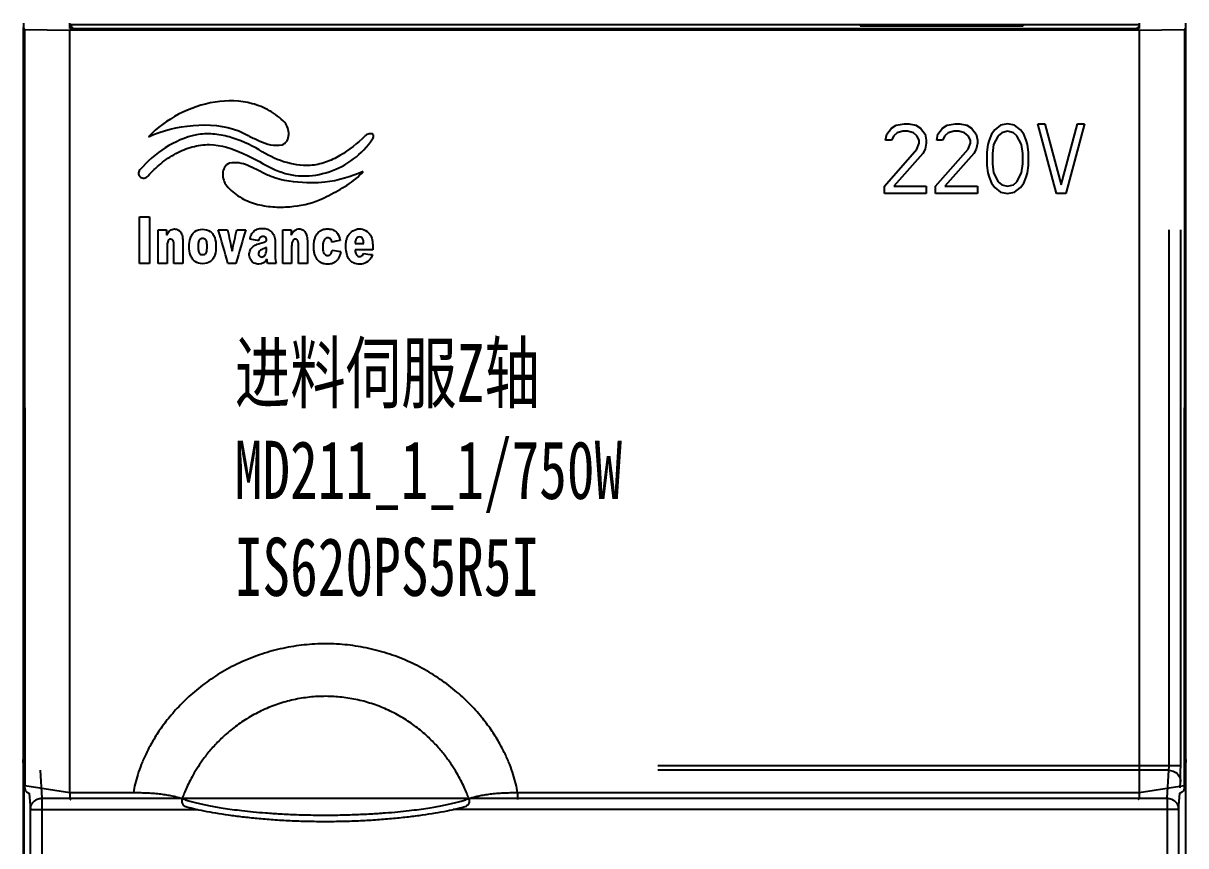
# Model space of a CAD drawing. Header units: millimetres. Extents: x -300 to 5587, y 233 to 3316.
# Drawn here: x 5386.5 to 5436.5, y 1690.7 to 1726.1 of the extents above; entities that cross this region are included whole.
import ezdxf

# ---------------------------------------------------------------- set-up
doc = ezdxf.new("R2010")
doc.units = ezdxf.units.MM
doc.layers.add('03___PRT_ALL_CURVES', color=7, linetype='Continuous')
doc.layers.add('20_ALL_FEATURES', color=7, linetype='Continuous')
doc.styles.add('宋', font='', dxfattribs={"width": 0.7})
doc.styles.add('样式 8', font='arial.ttf', dxfattribs={"width": 0.6, "height": 2.5})
doc.styles.get('宋').set_extended_font_data('SimSun')

msp = doc.modelspace()

# ---------------------------------------------------------------- linework, layer by layer
at = {"color": 7, "linetype": 'Continuous'}
for p, q in [((5386.538, 1726.1), (5386.538, 1725.922)), ((5388.528, 1725.876), (5388.528, 1726.1)), ((5434.528, 1726.027), (5388.528, 1726.027)), ((5422.528, 1726.027), (5422.528, 1725.989)), ((5429.528, 1726.027), (5429.528, 1725.989)), ((5434.528, 1726.1), (5434.528, 1725.876)), ((5436.518, 1726.1), (5436.518, 1725.922)), ((5386.528, 1725.922), (5386.528, 1567.027)), ((5386.581, 1725.832), (5386.528, 1725.922)), ((5386.528, 1725.922), (5386.538, 1725.922)), ((5386.581, 1725.832), (5386.598, 1693.313)), ((5386.581, 1725.832), (5388.528, 1725.803)), ((5388.628, 1725.953), (5388.528, 1725.953)), ((5389.528, 1725.861), (5388.528, 1725.876)), ((5388.528, 1693.027), (5388.528, 1725.803)), ((5434.528, 1725.803), (5388.528, 1725.803)), ((5388.628, 1725.953), (5388.628, 1725.874)), ((5433.528, 1725.861), (5389.528, 1725.861)), ((5422.528, 1725.989), (5429.528, 1725.989)), ((5434.528, 1725.876), (5433.528, 1725.861)), ((5434.492, 1725.953), (5434.414, 1725.874)), ((5434.491, 1725.876), (5434.492, 1725.953)), ((5434.528, 1725.953), (5434.492, 1725.953)), ((5434.528, 1725.803), (5436.475, 1725.832)), ((5434.528, 1725.803), (5434.528, 1693.027)), ((5436.475, 1725.832), (5436.458, 1693.313)), ((5436.475, 1725.832), (5436.528, 1725.922)), ((5436.528, 1725.922), (5436.518, 1725.922)), ((5436.528, 1567.027), (5436.528, 1725.922)), ((5435.81, 1694.18), (5435.81, 1717.227)), ((5436.31, 1694.18), (5436.31, 1717.227)), ((5386.528, 1694.43), (5386.528, 1694.448)), ((5386.597, 1693.236), (5386.528, 1694.448)), ((5386.597, 1693.236), (5386.528, 1694.43)), ((5436.31, 1694.18), (5413.828, 1694.18)), ((5436.528, 1694.448), (5436.458, 1693.236)), ((5436.527, 1694.43), (5436.463, 1693.313)), ((5436.528, 1694.448), (5436.527, 1694.43)), ((5386.528, 1693.527), (5386.566, 1693.527)), ((5386.566, 1684.527), (5386.566, 1693.527)), ((5387.255, 1693.987), (5387.333, 1692.787)), ((5435.801, 1693.987), (5413.828, 1693.987)), ((5435.722, 1692.787), (5435.801, 1693.987)), ((5436.283, 1693.23), (5436.301, 1693.504)), ((5386.597, 1693.236), (5386.598, 1693.219)), ((5388.528, 1693.017), (5386.598, 1693.313)), ((5388.528, 1693.027), (5391.265, 1693.027)), ((5407.791, 1693.027), (5434.528, 1693.027)), ((5407.791, 1693.027), (5407.791, 1692.727)), ((5436.458, 1693.313), (5434.528, 1693.017)), ((5436.458, 1693.236), (5436.458, 1693.219)), ((5386.788, 1692.999), (5386.834, 1692.304)), ((5387.333, 1692.787), (5435.722, 1692.787)), ((5387.333, 1692.787), (5387.333, 1675.167)), ((5435.722, 1692.787), (5435.722, 1567.332)), ((5436.222, 1692.304), (5436.268, 1692.999)), ((5386.834, 1675.667), (5386.834, 1692.304)), ((5386.834, 1692.304), (5394.04, 1692.304)), ((5436.222, 1692.304), (5405.016, 1692.304)), ((5436.222, 1692.304), (5436.222, 1567.332))]:
    msp.add_line(p, q, dxfattribs=at)
for points, start_tangent, end_tangent in [([(5407.791, 1693.027), (5407.716, 1693.405), (5407.604, 1693.806), (5407.452, 1694.233), (5407.25, 1694.694), (5406.987, 1695.191), (5406.653, 1695.721), (5406.235, 1696.276), (5405.72, 1696.847), (5405.097, 1697.419), (5404.373, 1697.958), (5403.575, 1698.432), (5402.727, 1698.819), (5401.843, 1699.113), (5400.934, 1699.311), (5400.007, 1699.412), (5399.075, 1699.413), (5398.149, 1699.315), (5397.239, 1699.12), (5396.354, 1698.829), (5395.505, 1698.444), (5394.704, 1697.973), (5393.976, 1697.433), (5393.349, 1696.861), (5392.83, 1696.287), (5392.409, 1695.729), (5392.072, 1695.197), (5391.808, 1694.698), (5391.605, 1694.236), (5391.452, 1693.807), (5391.34, 1693.406), (5391.265, 1693.027)], (-0.158449, 0.987367), (-0.158453, -0.987366)), ([(5405.692, 1692.773), (5405.605, 1693.001), (5405.493, 1693.258), (5405.353, 1693.547), (5405.175, 1693.869), (5404.952, 1694.226), (5404.673, 1694.613), (5404.331, 1695.021), (5403.914, 1695.442), (5403.416, 1695.858), (5402.849, 1696.242), (5402.235, 1696.568), (5401.59, 1696.826), (5400.92, 1697.014), (5400.233, 1697.128), (5399.538, 1697.167), (5398.842, 1697.13), (5398.154, 1697.018), (5397.484, 1696.832), (5396.839, 1696.576), (5396.224, 1696.251), (5395.654, 1695.869), (5395.152, 1695.452), (5394.733, 1695.03), (5394.388, 1694.62), (5394.107, 1694.231), (5393.882, 1693.872), (5393.704, 1693.549), (5393.563, 1693.259), (5393.451, 1693.002), (5393.363, 1692.773)], (-0.336663, 0.941625), (-0.336661, -0.941626)), ([(5435.801, 1693.987), (5435.805, 1694.022), (5435.806, 1694.044), (5435.808, 1694.072), (5435.809, 1694.105), (5435.809, 1694.141), (5435.81, 1694.18)], (0.222501, 0.974932), (-0.000007, 1)), ([(5436.301, 1693.504), (5436.302, 1693.531), (5436.303, 1693.571), (5436.305, 1693.627), (5436.306, 1693.704), (5436.308, 1693.8), (5436.309, 1693.915), (5436.309, 1694.044), (5436.31, 1694.18)], (0.065022, 0.997884), (-0.000064, 1)), ([(5435.801, 1693.987), (5436.05, 1693.922), (5436.233, 1693.745), (5436.301, 1693.504)], (0.99999, -0.004364), (0.004676, -0.999989)), ([(5386.597, 1693.261), (5386.598, 1693.287), (5386.598, 1693.313)], (0.002955, 0.999996), (-0.000522, 1)), ([(5386.597, 1693.236), (5386.597, 1693.261)], (0.004788, 0.999989), (0.002955, 0.999996)), ([(5386.598, 1693.219), (5386.606, 1693.167), (5386.631, 1693.108), (5386.67, 1693.06), (5386.718, 1693.026), (5386.774, 1693.005), (5386.797, 1693)], (0.058249, -0.998302), (0.988517, -0.151107)), ([(5388.528, 1693.017), (5388.525, 1692.955), (5388.526, 1692.897), (5388.53, 1692.844), (5388.536, 1692.8), (5388.546, 1692.764), (5388.557, 1692.74), (5388.57, 1692.728), (5388.575, 1692.727)], (-0.064441, -0.997922), (0.992881, -0.119113)), ([(5388.528, 1693.017), (5388.528, 1693.02), (5388.528, 1693.023), (5388.528, 1693.027)], (0.064441, 0.997922), (0, 1)), ([(5391.265, 1693.027), (5391.518, 1693.027), (5391.797, 1693.02), (5392.086, 1693.004), (5392.369, 1692.977), (5392.632, 1692.943), (5392.867, 1692.902), (5393.07, 1692.858), (5393.235, 1692.813), (5393.363, 1692.773)], (0.999877, 0.015698), (0.946467, -0.3228)), ([(5405.692, 1692.773), (5405.821, 1692.813), (5405.987, 1692.858), (5406.189, 1692.902), (5406.425, 1692.943), (5406.688, 1692.978), (5406.97, 1693.004), (5407.259, 1693.02), (5407.537, 1693.027), (5407.791, 1693.027)], (0.946467, 0.322799), (0.999877, -0.015694)), ([(5434.528, 1693.017), (5434.531, 1692.955), (5434.53, 1692.897), (5434.526, 1692.844), (5434.52, 1692.8), (5434.51, 1692.764), (5434.499, 1692.74), (5434.486, 1692.728), (5434.481, 1692.727)], (0.064441, -0.997922), (-0.992805, -0.11974)), ([(5434.528, 1693.027), (5434.528, 1693.023), (5434.528, 1693.02), (5434.528, 1693.017)], (0, -1), (0.064441, -0.997922)), ([(5436.458, 1693.219), (5436.45, 1693.167), (5436.425, 1693.108), (5436.386, 1693.06), (5436.338, 1693.026), (5436.282, 1693.005), (5436.259, 1693)], (-0.058406, -0.998293), (-0.988508, -0.15117)), ([(5436.458, 1693.313), (5436.458, 1693.287), (5436.458, 1693.261)], (-0.000522, -1), (0.002955, -0.999996)), ([(5436.458, 1693.261), (5436.458, 1693.236)], (0.002955, -0.999996), (0.004788, -0.999989)), ([(5386.834, 1692.304), (5386.844, 1692.398), (5386.877, 1692.499), (5386.939, 1692.599), (5387.035, 1692.69), (5387.168, 1692.759), (5387.333, 1692.787)], (0.004676, 0.999989), (0.99999, 0.004364)), ([(5393.363, 1692.773), (5393.351, 1692.693), (5393.355, 1692.616), (5393.375, 1692.548), (5393.41, 1692.494), (5393.456, 1692.457), (5393.48, 1692.447)], (-0.245809, -0.969318), (0.95301, -0.30294)), ([(5393.363, 1692.773), (5393.544, 1692.709), (5393.751, 1692.645), (5393.982, 1692.584), (5394.233, 1692.526), (5394.5, 1692.471), (5394.793, 1692.417), (5395.127, 1692.363), (5395.508, 1692.309), (5395.936, 1692.256), (5396.418, 1692.205), (5396.96, 1692.158), (5397.575, 1692.117), (5398.287, 1692.083), (5399.103, 1692.064), (5399.957, 1692.064), (5400.772, 1692.084), (5401.484, 1692.117), (5402.098, 1692.158), (5402.639, 1692.205), (5403.121, 1692.256), (5403.549, 1692.309), (5403.929, 1692.363), (5404.264, 1692.417), (5404.557, 1692.471), (5404.823, 1692.526), (5405.073, 1692.584), (5405.305, 1692.645), (5405.512, 1692.709), (5405.692, 1692.773)], (0.933783, -0.35784), (0.933783, 0.35784)), ([(5405.693, 1692.773), (5405.705, 1692.693), (5405.701, 1692.616), (5405.68, 1692.548), (5405.646, 1692.494), (5405.599, 1692.457), (5405.576, 1692.447)], (0.245794, -0.969322), (-0.953033, -0.302868)), ([(5435.722, 1692.787), (5435.821, 1692.777), (5435.925, 1692.744), (5436.029, 1692.684), (5436.123, 1692.591), (5436.193, 1692.463), (5436.222, 1692.304)], (0.99999, -0.004364), (0.004676, -0.999989)), ([(5393.48, 1692.447), (5393.845, 1692.347), (5394.296, 1692.247), (5394.797, 1692.156), (5395.346, 1692.071), (5395.943, 1691.994), (5396.588, 1691.926), (5397.278, 1691.869), (5398.004, 1691.826), (5398.755, 1691.8), (5399.519, 1691.791), (5400.283, 1691.799), (5401.036, 1691.826), (5401.764, 1691.868), (5402.457, 1691.925), (5403.104, 1691.993), (5403.702, 1692.07), (5404.252, 1692.155), (5404.755, 1692.246), (5405.207, 1692.346), (5405.576, 1692.447)], (0.953081, -0.302715), (0.953092, 0.302681))]:
    msp.add_spline(points, degree=3, dxfattribs=dict(at, start_tangent=start_tangent, end_tangent=end_tangent))
at = {"layer": '03___PRT_ALL_CURVES', "color": 7, "linetype": 'Continuous'}
for p, q in [((5423.666, 1721.331), (5423.866, 1721.586)), ((5423.866, 1721.586), (5424.066, 1721.714)), ((5424.066, 1721.714), (5424.416, 1721.778)), ((5424.416, 1721.778), (5424.616, 1721.778)), ((5424.616, 1721.778), (5424.916, 1721.714)), ((5424.916, 1721.714), (5425.116, 1721.586)), ((5425.116, 1721.586), (5425.316, 1721.331)), ((5425.866, 1721.331), (5426.066, 1721.586)), ((5426.066, 1721.586), (5426.266, 1721.714)), ((5426.266, 1721.714), (5426.616, 1721.778)), ((5426.616, 1721.778), (5426.816, 1721.778)), ((5426.816, 1721.778), (5427.116, 1721.714)), ((5427.116, 1721.714), (5427.316, 1721.586)), ((5427.316, 1721.586), (5427.516, 1721.331)), ((5428.316, 1721.523), (5428.166, 1721.331)), ((5428.566, 1721.714), (5428.316, 1721.523)), ((5428.866, 1721.778), (5428.566, 1721.714)), ((5429.166, 1721.714), (5428.866, 1721.778)), ((5429.416, 1721.523), (5429.166, 1721.714)), ((5429.566, 1721.331), (5429.416, 1721.523)), ((5430.966, 1718.778), (5430.166, 1721.778)), ((5430.166, 1721.778), (5430.466, 1721.778)), ((5430.466, 1721.778), (5431.166, 1719.161)), ((5431.166, 1719.161), (5431.866, 1721.778)), ((5432.166, 1721.778), (5431.366, 1718.778)), ((5431.866, 1721.778), (5432.166, 1721.778)), ((5423.616, 1721.076), (5423.666, 1721.331)), ((5423.866, 1721.076), (5423.616, 1721.076)), ((5423.966, 1721.267), (5423.866, 1721.076)), ((5424.116, 1721.395), (5423.966, 1721.267)), ((5424.366, 1721.459), (5424.116, 1721.395)), ((5424.566, 1721.459), (5424.366, 1721.459)), ((5424.816, 1721.395), (5424.566, 1721.459)), ((5424.966, 1721.267), (5424.816, 1721.395)), ((5425.066, 1721.076), (5424.966, 1721.267)), ((5425.066, 1720.948), (5425.066, 1721.076)), ((5425.316, 1721.331), (5425.366, 1721.076)), ((5425.366, 1721.076), (5425.366, 1720.948)), ((5425.816, 1721.076), (5425.866, 1721.331)), ((5426.066, 1721.076), (5425.816, 1721.076)), ((5426.166, 1721.267), (5426.066, 1721.076)), ((5426.316, 1721.395), (5426.166, 1721.267)), ((5426.566, 1721.459), (5426.316, 1721.395)), ((5426.766, 1721.459), (5426.566, 1721.459)), ((5427.016, 1721.395), (5426.766, 1721.459)), ((5427.166, 1721.267), (5427.016, 1721.395)), ((5427.266, 1721.076), (5427.166, 1721.267)), ((5427.266, 1720.948), (5427.266, 1721.076)), ((5427.516, 1721.331), (5427.566, 1721.076)), ((5427.566, 1721.076), (5427.566, 1720.948)), ((5428.066, 1721.076), (5428.016, 1720.884)), ((5428.166, 1721.331), (5428.066, 1721.076)), ((5428.466, 1721.267), (5428.266, 1720.884)), ((5428.616, 1721.395), (5428.466, 1721.267)), ((5428.866, 1721.459), (5428.616, 1721.395)), ((5429.116, 1721.395), (5428.866, 1721.459)), ((5429.266, 1721.267), (5429.116, 1721.395)), ((5429.466, 1720.884), (5429.266, 1721.267)), ((5429.666, 1721.076), (5429.566, 1721.331)), ((5429.716, 1720.884), (5429.666, 1721.076)), ((5423.566, 1719.097), (5424.966, 1720.693)), ((5425.216, 1720.501), (5423.966, 1719.097)), ((5424.966, 1720.693), (5425.066, 1720.948)), ((5425.316, 1720.693), (5425.216, 1720.501)), ((5425.366, 1720.948), (5425.316, 1720.693)), ((5425.766, 1719.097), (5427.166, 1720.693)), ((5427.416, 1720.501), (5426.166, 1719.097)), ((5427.166, 1720.693), (5427.266, 1720.948)), ((5427.516, 1720.693), (5427.416, 1720.501)), ((5427.566, 1720.948), (5427.516, 1720.693)), ((5428.016, 1720.884), (5427.966, 1720.565)), ((5427.966, 1720.565), (5427.966, 1719.991)), ((5428.266, 1720.884), (5428.216, 1720.501)), ((5428.216, 1720.501), (5428.216, 1720.055)), ((5429.516, 1720.501), (5429.466, 1720.884)), ((5429.516, 1720.055), (5429.516, 1720.501)), ((5429.766, 1720.565), (5429.716, 1720.884)), ((5429.766, 1719.991), (5429.766, 1720.565)), ((5428.216, 1720.055), (5428.266, 1719.672)), ((5429.466, 1719.672), (5429.516, 1720.055)), ((5427.966, 1719.991), (5428.016, 1719.672)), ((5428.016, 1719.672), (5428.066, 1719.48)), ((5428.266, 1719.672), (5428.466, 1719.289)), ((5429.266, 1719.289), (5429.466, 1719.672)), ((5429.666, 1719.48), (5429.716, 1719.672)), ((5429.716, 1719.672), (5429.766, 1719.991)), ((5423.566, 1718.778), (5423.566, 1719.097)), ((5423.966, 1719.097), (5425.366, 1719.097)), ((5425.366, 1719.097), (5425.366, 1718.778)), ((5425.766, 1718.778), (5425.766, 1719.097)), ((5426.166, 1719.097), (5427.566, 1719.097)), ((5427.566, 1719.097), (5427.566, 1718.778)), ((5428.066, 1719.48), (5428.166, 1719.225)), ((5428.166, 1719.225), (5428.316, 1719.033)), ((5428.316, 1719.033), (5428.566, 1718.842)), ((5428.466, 1719.289), (5428.616, 1719.161)), ((5428.616, 1719.161), (5428.866, 1719.097)), ((5428.866, 1719.097), (5429.116, 1719.161)), ((5429.116, 1719.161), (5429.266, 1719.289)), ((5429.166, 1718.842), (5429.416, 1719.033)), ((5429.416, 1719.033), (5429.566, 1719.225)), ((5429.566, 1719.225), (5429.666, 1719.48)), ((5425.366, 1718.778), (5423.566, 1718.778)), ((5427.566, 1718.778), (5425.766, 1718.778)), ((5428.566, 1718.842), (5428.866, 1718.778)), ((5428.866, 1718.778), (5429.166, 1718.842)), ((5431.366, 1718.778), (5430.966, 1718.778))]:
    msp.add_line(p, q, dxfattribs=at)
at = {"layer": '20_ALL_FEATURES', "color": 7, "linetype": 'Continuous'}
for points, start_tangent, end_tangent in [([(5397.78, 1721.84, 48.994), (5397.116, 1722.342, 49.008), (5396.376, 1722.643, 49.017), (5394.777, 1722.709, 49.019), (5393.211, 1722.186, 49.004), (5391.908, 1721.221, 48.975)], (-0.709681, 0.704213, 0.020901), (-0.69443, -0.719243, -0.021347)), ([(5391.908, 1721.221, 48.975), (5393.829, 1721.709, 48.99), (5395.797, 1721.469, 48.982), (5396.251, 1721.253, 48.976), (5396.699, 1721.033, 48.97), (5397.163, 1720.881, 48.965), (5397.66, 1720.871, 48.965)], (0.907304, 0.42029, 0.012474), (0.986774, 0.162031, 0.004809)), ([(5397.66, 1720.871, 48.965), (5397.787, 1720.948, 48.967), (5397.875, 1721.051, 48.97), (5397.948, 1721.312, 48.978), (5397.907, 1721.594, 48.986), (5397.78, 1721.84, 48.994)], (0.925982, 0.377402, 0.011201), (-0.614554, 0.788528, 0.023403)), ([(5393.973, 1721.308, 48.978), (5392.639, 1720.747, 48.961), (5391.547, 1719.793, 48.933)], (-0.974455, -0.224484, -0.006663), (-0.643609, -0.765018, -0.022705)), ([(5396.682, 1720.653, 48.958), (5395.379, 1721.213, 48.975), (5394.683, 1721.336, 48.979), (5393.973, 1721.308, 48.978)], (-0.867538, 0.497152, 0.014755), (-0.986865, -0.161475, -0.004792)), ([(5397.368, 1719.8, 48.933), (5398.522, 1719.539, 48.925), (5399.688, 1719.717, 48.93), (5400.738, 1720.268, 48.947), (5401.548, 1721.128, 48.972)], (0.910828, -0.412604, -0.012246), (0.545673, 0.837629, 0.02486)), ([(5401.227, 1721.256, 48.976), (5400.15, 1720.415, 48.951), (5399.533, 1720.127, 48.943), (5398.865, 1719.986, 48.938)], (-0.72364, -0.689874, -0.020475), (-0.997096, -0.076127, -0.002259)), ([(5401.548, 1721.128, 48.972), (5401.592, 1721.219, 48.975), (5401.595, 1721.284, 48.977), (5401.564, 1721.327, 48.978), (5401.51, 1721.348, 48.979), (5401.44, 1721.349, 48.979), (5401.364, 1721.333, 48.978), (5401.227, 1721.256, 48.976)], (0.545673, 0.837629, 0.02486), (-0.72364, -0.689874, -0.020475)), ([(5391.894, 1719.537, 48.925), (5392.441, 1720.064, 48.941), (5393.086, 1720.497, 48.954), (5393.796, 1720.786, 48.962), (5394.533, 1720.886, 48.965), (5395.991, 1720.497, 48.954), (5397.368, 1719.8, 48.933)], (0.655413, 0.754938, 0.022406), (0.900227, -0.435229, -0.012917)), ([(5398.865, 1719.986, 48.938), (5397.724, 1720.15, 48.943), (5396.682, 1720.653, 48.958)], (-0.999078, -0.042916, -0.001274), (-0.839082, 0.543766, 0.016139)), ([(5395.398, 1720.083, 48.941), (5395.182, 1719.901, 48.936), (5395.109, 1719.642, 48.928), (5395.151, 1719.361, 48.92), (5395.279, 1719.115, 48.913)], (-0.920511, -0.390544, -0.011591), (0.606604, -0.794654, -0.023585)), ([(5396.918, 1719.629, 48.928), (5396.184, 1719.988, 48.939), (5395.798, 1720.095, 48.942), (5395.398, 1720.083, 48.941)], (-0.89622, 0.443414, 0.01316), (-0.976807, -0.214029, -0.006352)), ([(5391.547, 1719.793, 48.933), (5391.486, 1719.618, 48.928), (5391.566, 1719.485, 48.924), (5391.723, 1719.442, 48.922), (5391.894, 1719.537, 48.925)], (-0.643609, -0.765018, -0.022705), (0.655413, 0.754938, 0.022406)), ([(5398.922, 1719.242, 48.916), (5397.397, 1719.441, 48.922), (5396.918, 1719.629, 48.928)], (-0.999998, 0.00219, 0.000065), (-0.899181, 0.437385, 0.012981)), ([(5401.15, 1719.733, 48.931), (5399.497, 1719.267, 48.917), (5398.922, 1719.242, 48.916)], (-0.913157, -0.407428, -0.012092), (-0.999716, 0.023814, 0.000707)), ([(5399.667, 1718.698, 48.9), (5400.46, 1719.146, 48.914), (5401.15, 1719.733, 48.931)], (0.879947, 0.474863, 0.014094), (0.641014, 0.767191, 0.02277)), ([(5395.279, 1719.115, 48.913), (5395.843, 1718.633, 48.898), (5396.52, 1718.341, 48.89), (5397.256, 1718.211, 48.886), (5397.998, 1718.214, 48.886)], (0.640583, -0.767551, -0.02278), (0.996649, 0.081765, 0.002427)), ([(5397.998, 1718.214, 48.886), (5399.273, 1718.509, 48.895), (5399.667, 1718.698, 48.9)], (0.9953, 0.0968, 0.002873), (0.871745, 0.489745, 0.014535)), ([(5391.528, 1715.778, 48.814), (5391.528, 1717.778, 48.873)], (0, 0.99956, 0.029666), (0, 0.99956, 0.029666)), ([(5391.528, 1717.778, 48.873), (5391.956, 1717.778, 48.873)], (1, 0), (1, 0)), ([(5391.956, 1717.778, 48.873), (5391.956, 1715.778, 48.814)], (0, -0.99956, -0.029666), (0, -0.99956, -0.029666)), ([(5392.331, 1715.778, 48.814), (5392.331, 1717.227, 48.857)], (0, 0.99956, 0.029666), (0, 0.99956, 0.029666)), ([(5392.331, 1717.227, 48.857), (5392.689, 1717.227, 48.857)], (1, 0), (1, 0)), ([(5392.689, 1716.991, 48.85), (5392.809, 1717.156, 48.854), (5392.979, 1717.253, 48.857), (5393.169, 1717.225, 48.857), (5393.318, 1717.093, 48.853), (5393.379, 1716.902, 48.847), (5393.391, 1716.699, 48.841)], (0.44599, 0.894644, 0.026552), (0.042716, -0.998648, -0.029639)), ([(5392.689, 1717.227, 48.857), (5392.689, 1716.991, 48.85)], (0, -0.99956, -0.029666), (0, -0.99956, -0.029666)), ([(5393.667, 1716.498, 48.835), (5393.721, 1716.869, 48.846), (5393.797, 1717.024, 48.851), (5393.912, 1717.144, 48.854), (5394.242, 1717.244, 48.857), (5394.571, 1717.151, 48.854), (5394.686, 1717.033, 48.851), (5394.762, 1716.878, 48.846), (5394.818, 1716.507, 48.835)], (-0.0042, 0.999551, 0.029666), (0.003289, -0.999554, -0.029666)), ([(5394.917, 1717.227, 48.857), (5395.317, 1717.227, 48.857)], (1, 0), (1, 0)), ([(5395.334, 1715.778, 48.814), (5394.917, 1717.227, 48.857)], (-0.276553, 0.960576, 0.028509), (-0.276553, 0.960576, 0.028509)), ([(5395.317, 1717.227, 48.857), (5395.512, 1716.309, 48.829)], (0.207229, -0.977862, -0.029022), (0.207229, -0.977862, -0.029022)), ([(5395.512, 1716.309, 48.829), (5395.713, 1717.227, 48.857)], (0.213843, 0.976438, 0.02898), (0.213843, 0.976438, 0.02898)), ([(5396.1, 1717.227, 48.857), (5395.675, 1715.778, 48.814)], (-0.281868, -0.959031, -0.028463), (-0.281868, -0.959031, -0.028463)), ([(5395.713, 1717.227, 48.857), (5396.1, 1717.227, 48.857)], (1, 0), (1, 0)), ([(5396.289, 1716.814, 48.844), (5396.341, 1717.024, 48.851), (5396.466, 1717.173, 48.855), (5396.638, 1717.26, 48.858), (5396.835, 1717.284, 48.858), (5397.199, 1717.138, 48.854), (5397.319, 1716.966, 48.849), (5397.364, 1716.726, 48.842)], (0.034094, 0.998979, 0.029649), (0, -0.99956, -0.029666)), ([(5397.688, 1717.227, 48.857), (5398.046, 1717.227, 48.857)], (1, 0), (1, 0)), ([(5397.688, 1715.778, 48.814), (5397.688, 1717.227, 48.857)], (0, 0.99956, 0.029666), (0, 0.99956, 0.029666)), ([(5398.046, 1716.991, 48.85), (5398.127, 1717.115, 48.853), (5398.167, 1717.161, 48.855), (5398.208, 1717.197, 48.856), (5398.252, 1717.224, 48.857), (5398.299, 1717.244, 48.857), (5398.408, 1717.26, 48.858)], (0.484719, 0.874285, 0.025948), (1, 0)), ([(5398.046, 1717.227, 48.857), (5398.046, 1716.991, 48.85)], (0, -0.99956, -0.029666), (0, -0.99956, -0.029666)), ([(5398.408, 1717.26, 48.858), (5398.55, 1717.225, 48.857), (5398.658, 1717.122, 48.853)], (1, 0), (0.550527, -0.83445, -0.024766)), ([(5398.658, 1717.122, 48.853), (5398.725, 1716.948, 48.848), (5398.748, 1716.699, 48.841)], (0.548821, -0.835572, -0.024799), (0, -0.99956, -0.029666)), ([(5399.078, 1716.868, 48.846), (5399.099, 1716.921, 48.848), (5399.183, 1717.064, 48.852)], (0.334261, 0.942066, 0.02796), (0.612946, 0.789777, 0.02344)), ([(5399.183, 1717.064, 48.852), (5399.251, 1717.139, 48.854), (5399.286, 1717.169, 48.855), (5399.321, 1717.193, 48.856), (5399.381, 1717.222, 48.856), (5399.449, 1717.243, 48.857), (5399.525, 1717.255, 48.857), (5399.566, 1717.259, 48.858), (5399.609, 1717.26, 48.858), (5399.668, 1717.258, 48.858), (5399.724, 1717.252, 48.857), (5399.825, 1717.228, 48.857), (5399.911, 1717.188, 48.855), (5399.983, 1717.133, 48.854)], (0.612139, 0.790402, 0.023459), (0.711957, -0.701914, -0.020832)), ([(5399.983, 1717.133, 48.854), (5400.043, 1717.062, 48.852), (5400.164, 1716.761, 48.843)], (0.712802, -0.701057, -0.020807), (0.206721, -0.977969, -0.029025)), ([(5400.449, 1716.845, 48.845), (5400.509, 1716.975, 48.849), (5400.978, 1717.264, 48.858), (5401.252, 1717.191, 48.856), (5401.459, 1716.992, 48.85), (5401.547, 1716.718, 48.842), (5401.566, 1716.428, 48.833)], (0.32361, 0.945774, 0.02807), (0.029423, -0.999127, -0.029653)), ([(5393.005, 1716.575, 48.837), (5393.004, 1716.668, 48.84), (5392.978, 1716.756, 48.843), (5392.905, 1716.811, 48.844), (5392.821, 1716.812, 48.844), (5392.761, 1716.751, 48.842), (5392.729, 1716.658, 48.84), (5392.716, 1716.474, 48.834)], (0, 0.99956, 0.029666), (0, -0.99956, -0.029666)), ([(5393.005, 1715.778, 48.814), (5393.005, 1716.575, 48.837)], (0, 0.99956, 0.029666), (0, 0.99956, 0.029666)), ([(5393.391, 1716.699, 48.841), (5393.391, 1715.778, 48.814)], (0, -0.99956, -0.029666), (0, -0.99956, -0.029666)), ([(5394.818, 1716.507, 48.835), (5394.765, 1716.136, 48.824), (5394.69, 1715.981, 48.82), (5394.576, 1715.861, 48.816), (5394.247, 1715.762, 48.813), (5393.917, 1715.856, 48.816), (5393.802, 1715.974, 48.819), (5393.724, 1716.128, 48.824), (5393.667, 1716.498, 48.835)], (0.003289, -0.999554, -0.029666), (-0.0042, 0.999551, 0.029666)), ([(5394.432, 1716.435, 48.833), (5394.432, 1716.498, 48.835), (5394.425, 1716.671, 48.84), (5394.371, 1716.799, 48.844), (5394.244, 1716.844, 48.845), (5394.117, 1716.8, 48.844), (5394.061, 1716.672, 48.84), (5394.052, 1716.5, 48.835)], (0.007728, 0.99953, 0.029665), (-0.002632, -0.999556, -0.029666)), ([(5396.655, 1716.758, 48.843), (5396.598, 1716.766, 48.843), (5396.289, 1716.814, 48.844)], (-0.988597, 0.150517, 0.004467), (-0.988597, 0.150517, 0.004467)), ([(5396.323, 1716.403, 48.832), (5396.411, 1716.498, 48.835), (5396.593, 1716.601, 48.838), (5396.988, 1716.745, 48.842)], (0.571939, 0.819935, 0.024335), (0.828026, 0.560443, 0.016634)), ([(5396.659, 1716.801, 48.844), (5396.655, 1716.758, 48.843)], (-0.226212, -0.973649, -0.028897), (0.046429, -0.998482, -0.029634)), ([(5396.988, 1716.745, 48.842), (5396.993, 1716.831, 48.845), (5396.963, 1716.889, 48.847), (5396.843, 1716.933, 48.848), (5396.774, 1716.919, 48.847), (5396.713, 1716.885, 48.846), (5396.67, 1716.831, 48.845), (5396.659, 1716.801, 48.844)], (0.245556, 0.968956, 0.028758), (-0.226212, -0.973649, -0.028897)), ([(5397.364, 1716.726, 48.842), (5397.364, 1716.086, 48.823)], (0, -0.99956, -0.029666), (0, -0.99956, -0.029666)), ([(5398.116, 1716.748, 48.842), (5398.083, 1716.641, 48.839), (5398.072, 1716.474, 48.834)], (-0.495771, -0.868071, -0.025764), (0, -0.99956, -0.029666)), ([(5398.362, 1716.575, 48.837), (5398.353, 1716.691, 48.841), (5398.342, 1716.734, 48.842), (5398.327, 1716.767, 48.843), (5398.308, 1716.792, 48.844), (5398.285, 1716.81, 48.844), (5398.259, 1716.821, 48.845), (5398.229, 1716.824, 48.845), (5398.196, 1716.819, 48.845), (5398.166, 1716.805, 48.844), (5398.116, 1716.748, 48.842)], (0, 0.99956, 0.029666), (-0.491563, -0.870459, -0.025835)), ([(5398.362, 1715.778, 48.814), (5398.362, 1716.575, 48.837)], (0, 0.99956, 0.029666), (0, 0.99956, 0.029666)), ([(5398.748, 1716.699, 48.841), (5398.748, 1715.778, 48.814)], (0, -0.99956, -0.029666), (0, -0.99956, -0.029666)), ([(5399.068, 1716.152, 48.825), (5399.049, 1716.222, 48.827), (5399.036, 1716.302, 48.829), (5399.028, 1716.394, 48.832), (5399.026, 1716.443, 48.833), (5399.025, 1716.496, 48.835), (5399.026, 1716.55, 48.837), (5399.028, 1716.603, 48.838), (5399.038, 1716.7, 48.841), (5399.055, 1716.789, 48.844), (5399.078, 1716.868, 48.846)], (-0.318454, 0.947521, 0.028122), (0.336156, 0.941392, 0.02794)), ([(5399.62, 1716.879, 48.846), (5399.534, 1716.854, 48.846), (5399.498, 1716.823, 48.845), (5399.466, 1716.78, 48.843), (5399.422, 1716.656, 48.84), (5399.407, 1716.481, 48.834)], (-1, 0), (0, -0.99956, -0.029666)), ([(5399.802, 1716.692, 48.841), (5399.741, 1716.832, 48.845), (5399.688, 1716.867, 48.846), (5399.62, 1716.879, 48.846)], (-0.17892, 0.983431, 0.029188), (-1, 0)), ([(5400.164, 1716.761, 48.843), (5399.802, 1716.692, 48.841)], (-0.982039, -0.188593, -0.005597), (-0.982039, -0.188593, -0.005597)), ([(5401.545, 1716.153, 48.825), (5401.397, 1715.907, 48.817), (5401.153, 1715.764, 48.813), (5400.864, 1715.756, 48.813), (5400.612, 1715.88, 48.817), (5400.408, 1716.411, 48.832), (5400.415, 1716.708, 48.841), (5400.449, 1716.845, 48.845)], (-0.283787, -0.958465, -0.028447), (0.32361, 0.945774, 0.02807)), ([(5401.176, 1716.631, 48.839), (5401.158, 1716.763, 48.843), (5401.103, 1716.878, 48.846), (5400.99, 1716.918, 48.847), (5400.875, 1716.876, 48.846), (5400.817, 1716.762, 48.843), (5400.798, 1716.631, 48.839)], (-0.113372, 0.993115, 0.029475), (-0.098388, -0.99471, -0.029522)), ([(5400.798, 1716.631, 48.839), (5401.176, 1716.631, 48.839)], (1, 0), (1, 0)), ([(5392.716, 1716.474, 48.834), (5392.716, 1715.778, 48.814)], (0, -0.99956, -0.029666), (0, -0.99956, -0.029666)), ([(5394.052, 1716.5, 48.835), (5394.06, 1716.327, 48.83), (5394.115, 1716.199, 48.826), (5394.243, 1716.153, 48.825), (5394.37, 1716.197, 48.826), (5394.425, 1716.324, 48.83), (5394.432, 1716.435, 48.833)], (-0.002632, -0.999556, -0.029666), (0.007728, 0.99953, 0.029665)), ([(5397.01, 1715.955, 48.819), (5396.662, 1715.742, 48.813), (5396.463, 1715.789, 48.814), (5396.312, 1715.93, 48.818), (5396.251, 1716.132, 48.824), (5396.286, 1716.339, 48.83), (5396.323, 1716.403, 48.832)], (-0.540513, -0.840965, -0.024959), (0.571939, 0.819935, 0.024335)), ([(5396.988, 1716.466, 48.834), (5396.783, 1716.378, 48.831), (5396.644, 1716.218, 48.827), (5396.675, 1716.114, 48.824), (5396.758, 1716.053, 48.822), (5396.825, 1716.06, 48.822)], (-0.855315, -0.51788, -0.01537), (0.93821, 0.345915, 0.010267)), ([(5396.825, 1716.06, 48.822), (5396.86, 1716.077, 48.822), (5396.943, 1716.161, 48.825), (5396.98, 1716.266, 48.828), (5396.988, 1716.377, 48.831)], (0.93821, 0.345915, 0.010267), (0.013515, 0.999469, 0.029664)), ([(5396.988, 1716.377, 48.831), (5396.988, 1716.466, 48.834)], (0, 0.99956, 0.029666), (0, 0.99956, 0.029666)), ([(5397.364, 1716.086, 48.823), (5397.366, 1715.995, 48.82), (5397.369, 1715.958, 48.819), (5397.373, 1715.926, 48.818), (5397.379, 1715.895, 48.817), (5397.387, 1715.86, 48.816), (5397.412, 1715.778, 48.814)], (0, -0.99956, -0.029666), (0.320128, -0.946957, -0.028105)), ([(5398.072, 1716.474, 48.834), (5398.072, 1715.778, 48.814)], (0, -0.99956, -0.029666), (0, -0.99956, -0.029666)), ([(5399.636, 1715.744, 48.813), (5399.49, 1715.755, 48.813), (5399.427, 1715.768, 48.813), (5399.371, 1715.787, 48.814), (5399.32, 1715.812, 48.815), (5399.272, 1715.843, 48.816), (5399.228, 1715.881, 48.817), (5399.188, 1715.926, 48.818), (5399.12, 1716.031, 48.821), (5399.068, 1716.152, 48.825)], (-1, 0), (-0.314173, 0.948948, 0.028164)), ([(5399.407, 1716.481, 48.834), (5399.411, 1716.397, 48.832), (5399.466, 1716.209, 48.826)], (0, -0.99956, -0.029666), (0.532514, -0.846048, -0.02511)), ([(5399.466, 1716.209, 48.826), (5399.532, 1716.14, 48.824), (5399.571, 1716.122, 48.824), (5399.615, 1716.116, 48.824), (5399.651, 1716.12, 48.824), (5399.684, 1716.13, 48.824), (5399.742, 1716.172, 48.825), (5399.786, 1716.243, 48.827), (5399.819, 1716.344, 48.83)], (0.53236, -0.846145, -0.025113), (0.214958, 0.976193, 0.028973)), ([(5399.819, 1716.344, 48.83), (5400.183, 1716.284, 48.829)], (0.986706, -0.162442, -0.004821), (0.986706, -0.162442, -0.004821)), ([(5400.183, 1716.284, 48.829), (5400.144, 1716.13, 48.824), (5400.085, 1715.998, 48.82), (5400.006, 1715.891, 48.817), (5399.908, 1715.811, 48.815)], (-0.178314, -0.98354, -0.029191), (-0.847882, -0.529952, -0.015729)), ([(5400.797, 1716.365, 48.831), (5400.827, 1716.209, 48.826), (5400.916, 1716.091, 48.823), (5401.062, 1716.093, 48.823), (5401.166, 1716.204, 48.826)], (0.044522, -0.998569, -0.029637), (0.275372, 0.960915, 0.028519)), ([(5401.566, 1716.365, 48.831), (5400.797, 1716.365, 48.831)], (-1, 0), (-1, 0)), ([(5401.166, 1716.204, 48.826), (5401.545, 1716.153, 48.825)], (0.991271, -0.131784, -0.003911), (0.991271, -0.131784, -0.003911)), ([(5401.566, 1716.428, 48.833), (5401.566, 1716.365, 48.831)], (0, -0.99956, -0.029666), (0, -0.99956, -0.029666)), ([(5391.956, 1715.778, 48.814), (5391.528, 1715.778, 48.814)], (-1, 0), (-1, 0)), ([(5392.716, 1715.778, 48.814), (5392.331, 1715.778, 48.814)], (-1, 0), (-1, 0)), ([(5393.391, 1715.778, 48.814), (5393.005, 1715.778, 48.814)], (-1, 0), (-1, 0)), ([(5395.675, 1715.778, 48.814), (5395.334, 1715.778, 48.814)], (-1, 0), (-1, 0)), ([(5397.052, 1715.778, 48.814), (5397.01, 1715.955, 48.819)], (-0.399526, 0.916318, 0.027196), (-0.078638, 0.996464, 0.029574)), ([(5397.412, 1715.778, 48.814), (5397.052, 1715.778, 48.814)], (-1, 0), (-1, 0)), ([(5398.072, 1715.778, 48.814), (5397.688, 1715.778, 48.814)], (-1, 0), (-1, 0)), ([(5398.748, 1715.778, 48.814), (5398.362, 1715.778, 48.814)], (-1, 0), (-1, 0)), ([(5399.908, 1715.811, 48.815), (5399.851, 1715.781, 48.814), (5399.636, 1715.744, 48.813)], (-0.84917, -0.527888, -0.015667), (-1, 0))]:
    msp.add_spline(points, degree=3, dxfattribs=dict(at, start_tangent=start_tangent, end_tangent=end_tangent))

# ---------------------------------------------------------------- texts
at = {"lineweight": 0, "style": '样式 8', "width": 0.4}
msp.add_text('SEV 02', height=20, rotation=60, dxfattribs=at).set_placement((5414.344, 1725.378))
at = {"lineweight": 0, "insert": (5395.624, 1712.319), "char_height": 2.5, "width": 22.38818, "attachment_point": 1, "style": '宋'}
msp.add_mtext('进料伺服Z轴\\PMD211_1_1/750W\\PIS620PS5R5I', dxfattribs=at)

doc.saveas('drawing.dxf')
